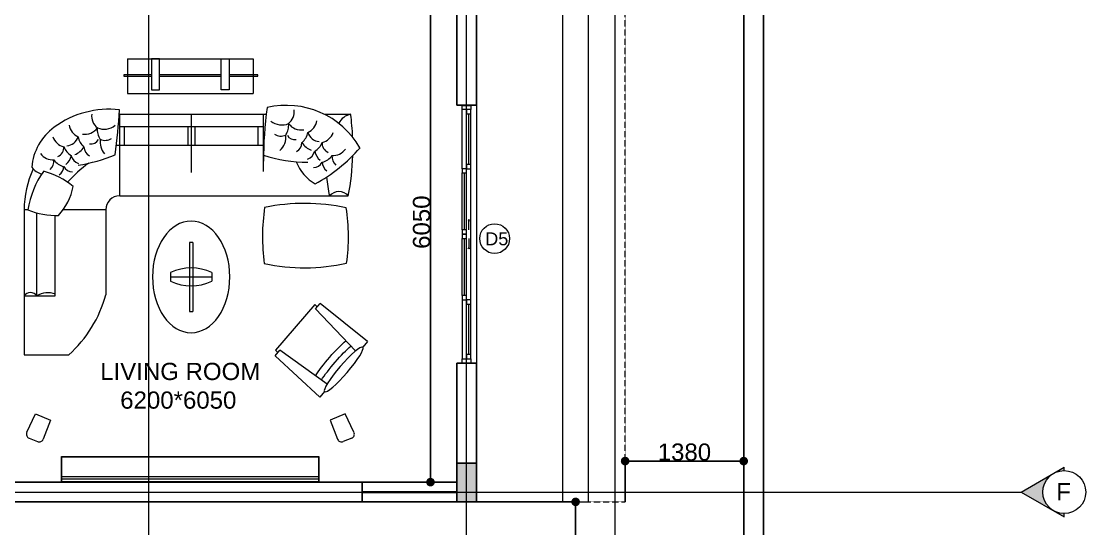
# Model space of a CAD drawing. Header units: millimetres. Extents: x -425671 to 598394, y -194194 to 343585.
# Drawn here: x 51402 to 63789, y 55700 to 61605 of the extents above; entities that cross this region are included whole.
import ezdxf

# ---------------------------------------------------------------- set-up
doc = ezdxf.new("R2010")
doc.units = ezdxf.units.MM
for name, pattern in [('ACAD_ISO10W100', [18, 12, -3, 0, -3]), ('DOT3', [0.06, 0, -0.06]), ('HIDDEN', [9.525, 6.35, -3.175])]:
    doc.linetypes.add(name, pattern=pattern)
for name, color, linetype, lineweight in [('230mm Wall', 250, 'Continuous', 25), ('C TEXT', 30, 'Continuous', 13), ('Centre line', 30, 'Continuous', 9), ('Column', 250, 'Continuous', 25), ('Door', 250, 'Continuous', 15), ('Furniture', 250, 'Continuous', 5), ('Glass', 4, 'Continuous', 5), ('Hidden', 250, 'Continuous', 5), ('Level', 250, 'Continuous', 13), ('Railing', 250, 'Continuous', 9), ('S-DIM', 30, 'Continuous', 13), ('TEXT', 30, 'DOT3', 9)]:
    doc.layers.add(name, color=color, linetype=linetype, lineweight=lineweight)
doc.styles.get("Standard").update_dxf_attribs({"font": 'arial.ttf'})
doc.dimstyles.new('ISO-25', dxfattribs={"dimtxt": 200, "dimasz": 180, "dimexe": 1.25, "dimexo": 0.625, "dimtad": 1, "dimtxsty": 'Standard', "dimblk": 'DOT', "dimcen": 2.5, "dimadec": 0, "dimazin": 0, "dimtfac": 1, "dimtmove": 0, "dimatfit": 3, "dimfxl": 0, "dimarcsym": 0})

# ---------------------------------------------------------------- blocks, each defined once
blk = doc.blocks.new('TV Unit')
at = {"layer": 'Furniture', "linetype": 'Continuous'}
for p, q in [((3474260, 840157), (3474560, 840157)), ((3474260, 837162), (3474260, 840157)), ((3474264, 840153), (3474556, 840153)), ((3474264, 837166), (3474264, 840153)), ((3474294, 837166), (3474294, 840153)), ((3474324, 837166), (3474324, 840153)), ((3474556, 840153), (3474556, 837166)), ((3474560, 840157), (3474560, 837162)), ((3474560, 837162), (3474260, 837162)), ((3474556, 837166), (3474264, 837166))]:
    blk.add_line(p, q, dxfattribs=at)
blk = doc.blocks.new('Living Room Fur')
at = {"layer": 'Furniture'}
for p, q in [((3481041, 842089), (3482501, 842089)), ((3481041, 842086), (3481041, 841686)), ((3481411, 842086), (3481319, 842086)), ((3481319, 842086), (3481319, 841727)), ((3481411, 841727), (3481411, 842086)), ((3482130, 841727), (3482130, 842086)), ((3482130, 842086), (3482222, 842086)), ((3482222, 842086), (3482222, 841727)), ((3482501, 842086), (3482501, 841686)), ((3481319, 841902), (3480996, 841902)), ((3480996, 841902), (3480996, 841886)), ((3480996, 841886), (3481319, 841886)), ((3482130, 841902), (3481411, 841902)), ((3481411, 841886), (3482130, 841886)), ((3482554, 841902), (3482222, 841902)), ((3482222, 841886), (3482554, 841886)), ((3482554, 841886), (3482554, 841902)), ((3481319, 841727), (3481411, 841727)), ((3482222, 841727), (3482130, 841727)), ((3481041, 841686), (3482501, 841686)), ((3482621, 841079), (3480911, 841079)), ((3483218, 839228), (3482760, 838696)), ((3483248, 839202), (3483218, 839228)), ((3483227, 839177), (3483281, 839240)), ((3483834, 838797), (3483281, 839240)), ((3483692, 838688), (3483227, 839177)), ((3483834, 838797), (3483777, 838731)), ((3482757, 838633), (3482811, 838696)), ((3483276, 838151), (3482757, 838633)), ((3482760, 838696), (3482789, 838670)), ((3483361, 838303), (3482811, 838696)), ((3483332, 838216), (3483276, 838151)), ((3479867, 837742), (3479968, 837958)), ((3479968, 837958), (3480143, 837883)), ((3480143, 837883), (3480057, 837661)), ((3483573, 837958), (3483399, 837883)), ((3483399, 837883), (3483484, 837661)), ((3483674, 837742), (3483573, 837958)), ((3479893, 837674), (3479991, 837633)), ((3483648, 837674), (3483550, 837633))]:
    blk.add_line(p, q, dxfattribs=at)
for points in [[(3480948, 841443), (3482654, 841443)], [(3480948, 840493), (3480948, 841443)], [(3481784, 840765), (3481784, 841443)], [(3482621, 840777), (3482621, 841443)], [(3483331, 841443), (3483636, 841443)], [(3482621, 841296), (3480948, 841296)], [(3481005, 841079), (3481005, 841296)], [(3481745, 841079), (3481745, 841296)], [(3481827, 841079), (3481827, 841296)], [(3482558, 841079), (3482558, 841296)], [(3480948, 840493), (3483609, 840493)], [(3479836, 840331), (3479836, 838643)], [(3479880, 840331), (3479836, 840331)], [(3480786, 840331), (3480290, 840331)], [(3480786, 840331), (3480786, 839343)], [(3479836, 839329), (3480199, 839329), (3480199, 840266)], [(3479983, 839329), (3479983, 840296)], [(3481760, 839951), (3481760, 839149)], [(3481800, 839951), (3481800, 839149)], [(3481541, 839600), (3481541, 839500)], [(3482019, 839600), (3482019, 839500)], [(3481541, 839550), (3482019, 839550)], [(3479836, 838643), (3480356, 838643)]]:
    blk.add_lwpolyline(points, dxfattribs=at)
at = {"layer": 'Furniture', "color": 33}
for centre, radius, start, end in [((3480829, 840412), 1090, 83.8448, 126.1666), ((3480805, 841425), 183, 174.0891, 230.4998), ((3474400, 841834), 6554, 352.4309, 357.0394), ((3480948, 840331), 1112, 90, 90.2768), ((3487305, 840885), 4684, 172.2097, 179.8643), ((3482890, 840560), 986, 29.8982, 103.2641), ((3486294, 841051), 2958, 172.3833, 172.6784), ((3480704, 841051), 2958, 2.4581, 7.6167), ((3480563, 840775), 640, 126.1666, 175.3397), ((3480137, 842854), 2031, 279.2975, 291.973), ((3483133, 842488), 1604, 251.3877, 270.2038), ((3482255, 842370), 1990, 299.1051, 318.5088), ((3480704, 841051), 2958, 349.1268, 358.2883), ((3480094, 840952), 211, 216.5635, 255.2435), ((3481380, 839755), 1371, 125.2967, 139.1703), ((3483473, 841067), 502, 200.7828, 240.1495), ((3480948, 840331), 1112, 154.696, 180), ((3480965, 840152), 1100, 145.3109, 170.6505), ((3479877, 839995), 805, 48.7931, 76.7791), ((3486294, 841051), 2958, 186.5686, 190.8732), ((3479741, 840729), 678, 316.927, 349.0543), ((3480948, 840331), 162, 90, 180), ((3480206, 841113), 848, 247.3645, 272.059), ((3484923, 840017), 2313, 171.5119, 187.747), ((3483099, 838136), 2270, 77.6429, 101.8), ((3481297, 840017), 2313, 352.3692, 8.3724), ((3483099, 841926), 2270, 258.0911, 282.4648), ((3479395, 839715), 1440, 311.8539, 345.0449), ((3479913, 837720), 50, 154.9962, 246.9711), ((3483629, 837720), 50, 293.0289, 25.0038), ((3480011, 837679), 50, 246.9711, 338.9461), ((3483531, 837679), 50, 201.0539, 293.0289)]:
    blk.add_arc(centre, radius, start, end, dxfattribs=at)
at = {"layer": 'Furniture', "color": 253}
for centre, radius, start, end in [((3482797, 841475), 183, 309.5002, 5.9109), ((3483677, 841245), 202, 101.5319, 152.5591), ((3482835, 841516), 198, 230.1996, 293.4215), ((3482717, 841312), 198, 326.191, 6.5275), ((3483060, 841441), 181, 216.1575, 279.337), ((3483063, 841398), 183, 293.9359, 350.3466), ((3480540, 841348), 183, 189.6534, 246.0641), ((3480543, 841391), 181, 260.663, 323.8425), ((3480885, 841261), 198, 173.4725, 213.809), ((3480768, 841466), 198, 246.5785, 309.8004), ((3482825, 841326), 137, 236.0898, 294.4015), ((3482675, 841177), 208, 311.67, 6.6727), ((3482988, 841246), 100, 207.995, 278.8967), ((3482941, 841263), 198, 310.6267, 350.9632), ((3483283, 841277), 153, 197.27, 265.0611), ((3483262, 841293), 183, 283.3912, 339.8019), ((3480341, 841243), 183, 200.1981, 256.6088), ((3480319, 841227), 153, 274.9389, 342.73), ((3480661, 841212), 198, 189.0368, 229.3733), ((3480614, 841196), 100, 261.1033, 332.005), ((3480958, 841128), 238, 174.4345, 217.8996), ((3480778, 841276), 137, 245.5985, 303.9102), ((3482945, 841119), 125, 298.8734, 356.9436), ((3483263, 841235), 228, 212.3284, 247.8824), ((3483117, 841182), 198, 300.082, 340.4185), ((3483417, 841105), 114, 174.7416, 247.5243), ((3480175, 841094), 183, 216.2452, 272.6559), ((3480185, 841055), 114, 292.4757, 5.2584), ((3480485, 841132), 198, 199.5815, 239.918), ((3480209, 841000), 181, 308.4197, 347.5273), ((3480507, 840990), 125, 193.601, 251.6713), ((3480339, 841184), 228, 292.1176, 327.6716), ((3480657, 841069), 125, 183.0564, 241.1266), ((3483095, 841040), 125, 288.3287, 346.399), ((3483394, 841050), 181, 192.4727, 231.5803), ((3483258, 841077), 198, 284.035, 324.3714), ((3483550, 840951), 132, 175.2845, 229.1413), ((3483427, 841145), 183, 267.3441, 323.7548), ((3480052, 840901), 132, 310.8587, 4.7155), ((3480344, 841027), 198, 215.6286, 255.965), ((3480178, 840834), 118, 304.1006, 0.683), ((3480405, 840897), 125, 209.6481, 267.7183), ((3483197, 840947), 125, 272.2817, 330.3519), ((3483424, 840884), 118, 179.317, 235.8994), ((3483499, 840394), 148, 41.9618, 138.0382), ((3481780, 839100), 851, 88.6536, 91.3464), ((3481780, 839100), 555, 64.4227, 115.5773), ((3481780, 840000), 555, 244.4227, 295.5773), ((3479910, 839279), 88.6, 34.101, 145.899), ((3480112, 839116), 249, 69.454, 121.2069), ((3481780, 840000), 851, 268.6536, 271.3464)]:
    blk.add_arc(centre, radius, start, end, dxfattribs=at)
at = {"layer": 'Furniture', "color": 33, "extrusion": (0, 0, -1)}
for centre, major_axis, ratio in [((3481780, 839550), (0, 650), 0.692308), ((3483555, 838473), (222, 258), 0.159059)]:
    blk.add_ellipse(centre, major_axis=major_axis, ratio=ratio, dxfattribs=at)
for centre, start_param, end_param in [((3483419, 838581), 3.822771, 5.656083), ((3483484, 838525), 3.8581, 5.615488)]:
    blk.add_ellipse(centre, major_axis=(222, 257), ratio=0.125961, start_param=start_param, end_param=end_param, dxfattribs=at)
at = {"layer": 'Railing', "rotation": 90}
blk.add_blockref('TV Unit', (4320429, -2637099), dxfattribs=at)
blk = doc.blocks.new('Sliding door')
at = {"layer": 'Door'}
for p, q in [((29850796, 12200755), (29850108, 12200755)), ((29850846, 12200755), (29851508, 12200755)), ((29850846, 12200730), (29851508, 12200730)), ((29851608, 12200755), (29852271, 12200755)), ((29851608, 12200730), (29852271, 12200730)), ((29852321, 12200755), (29853008, 12200755)), ((29850158, 12200705), (29850746, 12200705)), ((29850158, 12200680), (29850746, 12200680)), ((29850158, 12200655), (29850746, 12200655)), ((29850796, 12200655), (29852321, 12200655)), ((29850846, 12200705), (29851508, 12200705)), ((29851508, 12200680), (29851401, 12200680)), ((29851608, 12200705), (29852271, 12200705)), ((29851608, 12200680), (29851716, 12200680)), ((29852371, 12200705), (29852958, 12200705)), ((29852371, 12200680), (29852958, 12200680)), ((29852371, 12200655), (29852958, 12200655))]:
    blk.add_line(p, q, dxfattribs=at)
for points in [[(29850108, 12200655), (29850058, 12200655), (29850058, 12200755), (29850108, 12200755)], [(29850796, 12200705), (29850846, 12200705), (29850846, 12200755), (29850796, 12200755)], [(29851508, 12200705), (29851558, 12200705), (29851558, 12200755), (29851508, 12200755)], [(29851558, 12200705), (29851608, 12200705), (29851608, 12200755), (29851558, 12200755)], [(29852271, 12200705), (29852321, 12200705), (29852321, 12200755), (29852271, 12200755)], [(29853058, 12200655), (29853008, 12200655), (29853008, 12200755), (29853058, 12200755)], [(29850108, 12200655), (29850158, 12200655), (29850158, 12200705), (29850108, 12200705)], [(29850746, 12200655), (29850796, 12200655), (29850796, 12200705), (29850746, 12200705)], [(29851388, 12200680), (29851401, 12200688), (29851401, 12200673)], [(29851729, 12200680), (29851716, 12200688), (29851716, 12200673)], [(29852321, 12200655), (29852371, 12200655), (29852371, 12200705), (29852321, 12200705)], [(29852958, 12200655), (29853008, 12200655), (29853008, 12200705), (29852958, 12200705)]]:
    blk.add_lwpolyline(points, close=True, dxfattribs=at)
blk = doc.blocks.new('CC')
at = {"layer": 'C TEXT', "linetype": 'Continuous', "ltscale": 500}
h = blk.add_hatch(color=253, dxfattribs=at)
h.dxf.hatch_style = 1
h.paths.add_polyline_path([(2471483781, 936792745), (2471483781, 936792783, -0.131652), (2471483656, 936792817)])
h.paths.add_polyline_path([(2471483781, 936793322), (2471483656, 936793250, -0.131652), (2471483781, 936793283)])
h = blk.add_hatch(color=253, dxfattribs=at)
h.dxf.hatch_style = 1
edge = h.paths.add_edge_path()
edge.add_arc((2471483781, 936793033), 250, 180, 240)
edge.add_line((2471483656, 936792817), (2471483281, 936793033))
edge.add_line((2471483281, 936793033), (2471483656, 936793250))
edge.add_arc((2471483781, 936793033), 250, 120, 180)
for points in [[(2471483281, 936793033), (2471483781, 936793322)], [(2471483781, 936793283), (2471483781, 936793322)], [(2471483281, 936793033), (2471483781, 936792745)], [(2471483781, 936792745), (2471483781, 936792783)]]:
    blk.add_lwpolyline(points, dxfattribs=at)
blk.add_circle((2471483781, 936793033), 250, dxfattribs=at)
blk = doc.blocks.new('_Dot')
at = {"color": 0, "linetype": 'ByBlock', "lineweight": -2}
blk.add_line((-0.5, 0), (-1, 0), dxfattribs=at)
at = {"color": 0, "linetype": 'ByBlock', "const_width": 0.5}
blk.add_lwpolyline([(-0.25, 0, 1), (0.25, 0, 1)], format="xyb", close=True, dxfattribs=at)
blk = doc.blocks.new('*D185')
at = {"layer": 'Defpoints', "color": 0, "transparency": 16777216}
for p in [(56469, 62292), (56164, 56242), (56469, 56242)]:
    blk.add_point(p, dxfattribs=at)
at = {"layer": 'S-DIM', "color": 0, "lineweight": -2, "transparency": 16777216}
for p, q in [((56468, 62292), (56162, 62292)), ((56164, 62192), (56164, 56342)), ((56468, 56242), (56162, 56242))]:
    blk.add_line(p, q, dxfattribs=at)
at = {"layer": 'S-DIM', "color": 0, "lineweight": -2, "transparency": 16777216, "xscale": 100, "yscale": 100, "zscale": 100}
for p, rotation in [((56164, 62292), 90), ((56164, 56242), 270)]:
    blk.add_blockref('_Dot', p, dxfattribs=dict(at, rotation=rotation))
at = {"layer": 'S-DIM', "color": 0, "transparency": 16777216, "insert": (56061, 59267), "char_height": 200, "attachment_point": 5, "rotation": 90}
blk.add_mtext('6050', dxfattribs=at)
blk = doc.blocks.new('*D212')
at = {"layer": 'Defpoints', "color": 0, "transparency": 16777216}
for p in [(59809, 56487), (58429, 56012), (59809, 56012)]:
    blk.add_point(p, dxfattribs=at)
at = {"layer": 'S-DIM', "color": 0, "lineweight": -2, "transparency": 16777216}
for p, q in [((58429, 56012), (58429, 56488)), ((58529, 56487), (59709, 56487)), ((59809, 56012), (59809, 56488))]:
    blk.add_line(p, q, dxfattribs=at)
at = {"layer": 'S-DIM', "color": 0, "lineweight": -2, "transparency": 16777216, "xscale": 100, "yscale": 100, "zscale": 100, "rotation": 180}
blk.add_blockref('_Dot', (58429, 56487), dxfattribs=at)
at = {"layer": 'S-DIM', "color": 0, "lineweight": -2, "transparency": 16777216, "xscale": 100, "yscale": 100, "zscale": 100}
blk.add_blockref('_Dot', (59809, 56487), dxfattribs=at)
at = {"layer": 'S-DIM', "color": 0, "transparency": 16777216, "insert": (59119, 56590), "char_height": 200, "attachment_point": 5}
blk.add_mtext('1380', dxfattribs=at)
blk = doc.blocks.new('*D213')
at = {"layer": 'Defpoints', "color": 0, "transparency": 16777216}
for p in [(56699, 56012), (56699, 51332), (57853, 51332)]:
    blk.add_point(p, dxfattribs=at)
at = {"layer": 'S-DIM', "color": 0, "lineweight": -2, "transparency": 16777216}
for p, q in [((56700, 56012), (57854, 56012)), ((57853, 55912), (57853, 51432)), ((56700, 51332), (57854, 51332))]:
    blk.add_line(p, q, dxfattribs=at)
at = {"layer": 'S-DIM', "color": 0, "lineweight": -2, "transparency": 16777216, "xscale": 100, "yscale": 100, "zscale": 100}
for p, rotation in [((57853, 56012), 90), ((57853, 51332), 270)]:
    blk.add_blockref('_Dot', p, dxfattribs=dict(at, rotation=rotation))
at = {"layer": 'S-DIM', "color": 0, "transparency": 16777216, "insert": (57732, 53672), "char_height": 200, "attachment_point": 5, "rotation": 90}
blk.add_mtext('4679,98', dxfattribs=at)
blk = doc.blocks.new('d5')
at = {"layer": 'TEXT', "linetype": 'Continuous'}
blk.add_circle((543698, -501410), 173, dxfattribs=at)
at = {"layer": 'TEXT', "linetype": 'Continuous', "insert": (543589, -501337), "char_height": 150, "attachment_point": 1}
blk.add_mtext_dynamic_manual_height_columns('D5', width=1729.98, gutter_width=12.5, heights=[0], dxfattribs=at)

msp = doc.modelspace()

# ---------------------------------------------------------------- hatches: boundary and pattern name
at = {"layer": 'Column', "transparency": 33554687}
h = msp.add_hatch(color=256, dxfattribs=at)
h.dxf.hatch_style = 1
h.paths.add_polyline_path([(56699.03, 56461.756), (56469.03, 56461.756), (56469.03, 56011.756), (56699.03, 56011.756)])
h.paths.add_polyline_path([(50269.03, 56461.756), (50039.03, 56461.756), (50039.03, 56011.756), (50269.03, 56011.756)])
h.paths.add_polyline_path([(45844.03, 56461.756), (45614.03, 56461.756), (45614.03, 56011.756), (45844.03, 56011.756)])
h.paths.add_polyline_path([(45844.03, 62291.777), (45614.03, 62291.777), (45614.03, 61841.777), (45844.03, 61841.777)])
h.paths.add_polyline_path([(50269.03, 62291.777), (49819.03, 62291.777), (49819.03, 62061.777), (50269.03, 62061.777)])
h.paths.add_polyline_path([(56699.03, 62441.777), (56469.03, 62441.777), (56469.03, 61991.777), (56699.03, 61991.777)])
h.paths.add_polyline_path([(58429.03, 62291.777), (58199.03, 62291.777), (58199.03, 62061.777), (58429.03, 62061.777)])
h.paths.add_polyline_path([(58429.03, 65331.777), (58199.03, 65331.777), (58199.03, 65101.777), (58429.03, 65101.777)])
h.paths.add_polyline_path([(56699.03, 65331.777), (56249.03, 65331.777), (56249.03, 65101.777), (56699.03, 65101.777)])
h.paths.add_polyline_path([(53219.03, 65331.777), (52769.03, 65331.777), (52769.03, 65101.777), (53219.03, 65101.777)])
h.paths.add_polyline_path([(50269.03, 65331.777), (49819.03, 65331.777), (49819.03, 65101.777), (50269.03, 65101.777)])
h.paths.add_polyline_path([(47409.03, 65331.777), (46959.03, 65331.777), (46959.03, 65101.777), (47409.03, 65101.777)])
h.paths.add_polyline_path([(44339.03, 68401.777), (44109.03, 68401.777), (44109.03, 68171.777), (44339.03, 68171.777)])
h.paths.add_polyline_path([(47189.03, 68401.777), (46959.03, 68401.777), (46959.03, 68171.777), (47189.03, 68171.777)])
h.paths.add_polyline_path([(52999.03, 70331.777), (52549.03, 70331.777), (52549.03, 70101.777), (52999.03, 70101.777)])
h.paths.add_polyline_path([(56699.03, 70331.777), (56249.03, 70331.777), (56249.03, 70101.777), (56699.03, 70101.777)])
h.paths.add_polyline_path([(47189.03, 70331.777), (46959.03, 70331.777), (46959.03, 70101.777), (47189.03, 70101.777)])
h.paths.add_polyline_path([(44339.03, 70331.777), (44109.03, 70331.777), (44109.03, 70101.777), (44339.03, 70101.777)])
h.paths.add_polyline_path([(44339.03, 74101.777), (44109.03, 74101.777), (44109.03, 73651.777), (44339.03, 73651.777)])
h.paths.add_polyline_path([(47409.03, 74101.777), (46959.03, 74101.777), (46959.03, 73871.777), (47409.03, 73871.777)])
h.paths.add_polyline_path([(52999.03, 74101.777), (52549.03, 74101.777), (52549.03, 73871.777), (52999.03, 73871.777)])
h.paths.add_polyline_path([(56699.03, 74101.777), (56249.03, 74101.777), (56249.03, 73871.777), (56699.03, 73871.777)])

# ---------------------------------------------------------------- linework, layer by layer
at = {"layer": '230mm Wall'}
for p, q in [((56469.03, 62441.777), (56469.03, 60626.777)), ((56699.03, 62441.777), (56699.03, 60626.777)), ((56469.03, 60626.777), (56699.03, 60626.777)), ((56469.03, 57626.756), (56469.03, 56241.777)), ((56469.03, 57626.756), (56699.03, 57626.756)), ((56699.03, 56011.777), (56699.03, 57626.756)), ((55369.03, 56241.777), (55369.03, 56011.777)), ((50039.03, 56011.777), (56699.03, 56011.777))]:
    msp.add_line(p, q, dxfattribs=at)
at = {"layer": '230mm Wall', "linetype": 'Continuous', "ltscale": 5, "transparency": 33554687}
msp.add_line((50269.03, 56241.777), (56469.03, 56241.777), dxfattribs=at)
at = {"layer": '230mm Wall'}
for points in [[(40039.03, 55061.777), (40039.03, 77101.777), (60039.03, 77101.777), (60039.03, 51101.777), (40039.03, 51101.777), (40039.03, 51561.777)], [(40269.03, 55061.777), (40269.03, 76871.777), (59809.03, 76871.777), (59809.03, 51331.777), (40269.03, 51331.777), (40269.03, 51561.777)]]:
    msp.add_lwpolyline(points, dxfattribs=at)
at = {"layer": 'Centre line', "linetype": 'ACAD_ISO10W100', "ltscale": 0.6}
for p, q in [((52886.511, 48101.777), (52886.538, 80101.777)), ((56584.023, 48101.777), (56584.05, 80101.777)), ((58314.015, 48101.777), (58314.042, 80101.777)), ((37039.03, 56126.766), (63039.03, 56126.766))]:
    msp.add_line(p, q, dxfattribs=at)
at = {"layer": 'Column'}
msp.add_lwpolyline([(56469.03, 56461.756), (56699.03, 56461.756), (56699.03, 56011.756), (56469.03, 56011.756)], close=True, dxfattribs=at)
at = {"layer": 'Glass'}
for p, q in [((55369.03, 56131.777), (56469.03, 56131.777)), ((55369.03, 56121.777), (56469.03, 56121.777))]:
    msp.add_line(p, q, dxfattribs=at)
at = {"layer": 'Hidden', "linetype": 'HIDDEN', "ltscale": 0.2}
msp.add_lwpolyline([(56699.03, 56011.756), (58429.03, 56011.772), (58429.03, 62061.777)], dxfattribs=at)
at = {"layer": 'Level', "ltscale": 0.2}
for p, q in [((57699.03, 62061.777), (57699.03, 56011.756)), ((57999.03, 62061.777), (57999.03, 56011.756)), ((56699.03, 60626.777), (56699.03, 57626.756)), ((56699.03, 56011.756), (57999.03, 56011.756))]:
    msp.add_line(p, q, dxfattribs=at)

# ---------------------------------------------------------------- block references
at = {"layer": 'C TEXT', "linetype": 'Continuous'}
msp.add_blockref('CC', (-2471420241.769, -936736906.707), dxfattribs=at)
at = {"layer": 'Door', "rotation": 89.99999999540151}
msp.add_blockref('Sliding door', (12257289.113, -29792431.643), dxfattribs=at)
at = {"layer": 'Railing'}
msp.add_blockref('Living Room Fur', (-3428401.054, -780920.045), dxfattribs=at)
at = {"layer": 'TEXT', "linetype": 'Continuous'}
msp.add_blockref('d5', (-486787.297, 560485.267), dxfattribs=at)

# ---------------------------------------------------------------- texts
at = {"layer": 'C TEXT', "linetype": 'Continuous', "ltscale": 500, "insert": (63445.786, 56230.171), "char_height": 200, "attachment_point": 1}
msp.add_mtext_dynamic_manual_height_columns('F', width=187.8802, gutter_width=12.5, heights=[0], dxfattribs=at)
at = {"layer": 'TEXT', "linetype": 'Continuous', "insert": (52320.499, 57630.058), "char_height": 200, "attachment_point": 1}
msp.add_mtext_dynamic_manual_height_columns('LIVING ROOM\\P   6200*6050', width=2425.14909, gutter_width=0, heights=[666.126], dxfattribs=at)

# ---------------------------------------------------------------- dimensions: what is measured, and where the dimension line sits
at = {"layer": 'S-DIM'}
for base, p1, p2, picture, middle in [((56163.605, 56241.777), (56469.03, 62291.777), (56469.03, 56241.777), '*D185', (56060.865, 59266.777)), ((57852.55, 51331.777), (56699.03, 56011.756), (56699.03, 51331.777), '*D213', (57731.734, 53671.766))]:
    dim = msp.add_linear_dim(base=base, p1=p1, p2=p2, angle=90, dimstyle='ISO-25', override={"dimasz": 100}, dxfattribs=at)
    dim.commit()
    dim.dimension.update_dxf_attribs({"geometry": picture, "text_midpoint": middle})
dim = msp.add_linear_dim(base=(59809.03, 56486.744), p1=(58429.03, 56011.772), p2=(59809.03, 56011.772), dimstyle='ISO-25', override={"dimasz": 100}, dxfattribs=at)
dim.commit()
dim.dimension.update_dxf_attribs({"geometry": '*D212', "text_midpoint": (59119.03, 56589.551)})

doc.saveas('drawing.dxf')
